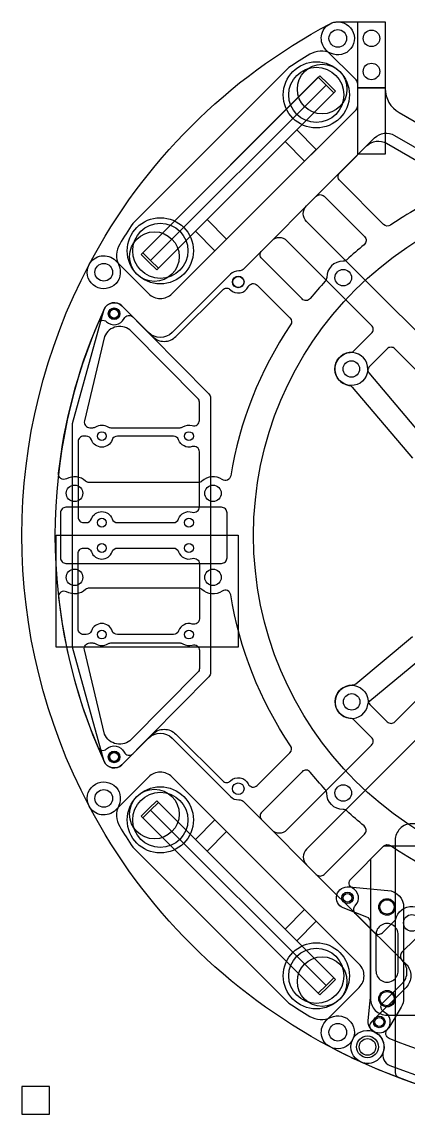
# Model space of a CAD drawing. Header units: inches. Extents: x 0 to 552, y 0 to 501.
# Drawn here: x 341.8 to 411.9, y 216.8 to 414.9 of the extents above; entities that cross this region are included whole.
import ezdxf

# ---------------------------------------------------------------- set-up
doc = ezdxf.new("R2010")
doc.units = ezdxf.units.IN
doc.header["$MEASUREMENT"] = 0
for name, color, linetype in [('2段目', 200, 'Continuous'), ('3段目', 1, 'Continuous'), ('omni wheel', 4, 'Continuous'), ('omni2', 4, 'Continuous'), ('カバー', 6, 'Continuous'), ('基板', 4, 'Continuous'), ('穴', 3, 'Continuous'), ('足回り', 240, 'Continuous'), ('部品', 2, 'Continuous')]:
    doc.layers.add(name, color=color, linetype=linetype)

msp = doc.modelspace()

# ---------------------------------------------------------------- linework, layer by layer
for points in [[(397.72, 228.96, -0.504614), (397.01, 233.73), (403.01, 239.74, 0.414214), (403.01, 243.98), (386.04, 260.95), (369.07, 277.92, 0.414214), (364.82, 277.92), (358.82, 271.92, -0.504614), (354.05, 272.63, -0.248358), (354.05, 370.89, -0.504614), (358.82, 371.6), (364.82, 365.6, 0.414214), (369.07, 365.6), (386.04, 382.57), (402.44, 398.97, 0.198912), (402.73, 399.68), (402.73, 403.65, 0.198912), (402.44, 404.36), (397.01, 409.79, -0.504614), (397.72, 414.56), (397.72, 414.56, -0.122321), (399.13, 414.91), (407.73, 414.91), (407.73, 402.8, 0.268352), (410.24, 398.47), (415.26, 395.57, 0.131271)], [(354.08, 331.34, -0.186551), (353.41, 331.6, 0.318713), (349.96, 332.02, -0.606623), (348.49, 333.01, -0.071214), (355.6, 360.15, -0.522233), (357.2, 360.5, 0.507276), (360.37, 361.09, -0.517638), (361.98, 361.37), (365.53, 357.82, 0.414214), (369.77, 357.82), (378.26, 366.31, -0.414214), (379.67, 366.31, 0.517638), (382.89, 366.86, -0.517638), (384.5, 367.14), (390.45, 361.19, -0.359722), (390.57, 359.92, 0.109571), (379.71, 332.55, -0.546607), (378.17, 331.87, 0.344527), (374.48, 331.6, -0.186551), (373.81, 331.34), (354.08, 331.34)], [(354.08, 312.18, 0.186551), (353.41, 311.92, -0.318713), (349.96, 311.5, 0.606623), (348.49, 310.51, 0.071214), (355.6, 283.37, 0.522233), (357.2, 283.02, -0.507276), (360.37, 282.43, 0.517638), (361.98, 282.15), (365.53, 285.7, -0.414214), (369.77, 285.7), (378.26, 277.21, 0.414214), (379.67, 277.21, -0.517638), (382.89, 276.66, 0.517638), (384.5, 276.38), (390.45, 282.33, 0.359722), (390.57, 283.6, -0.109571), (379.71, 310.97, 0.546607), (378.17, 311.65, -0.344527), (374.48, 311.92, 0.186551), (373.81, 312.18), (354.08, 312.18)], [(437.27, 228.99, -0.186551), (437.01, 228.32, 0.318713), (436.59, 224.87, -0.606623), (435.6, 223.4, -0.071214), (408.45, 230.51, -0.522233), (408.11, 232.11, 0.507276), (407.51, 235.29, -0.517638), (407.24, 236.89), (410.79, 240.44, 0.414214), (410.79, 244.69), (402.3, 253.17, -0.414214), (402.3, 254.58, 0.517638), (401.75, 257.8, -0.517638), (401.47, 259.41), (407.42, 265.36, -0.359722), (408.69, 265.48, 0.109571), (436.06, 254.62, -0.546607), (436.73, 253.08, 0.344527), (437.01, 249.39, -0.186551), (437.27, 248.72), (437.27, 228.99)], [(495.97, 228.96, -0.248358), (397.72, 228.96)]]:
    msp.add_lwpolyline(points, format="xyb")
for points in [[(407.42, 378.16), (399.47, 386.11, -0.414214), (399.47, 387.52), (405.8, 393.85, -0.339036), (409.41, 394.32), (418.8, 388.92, -0.609794), (418.55, 383.59, 0.0417), (408.69, 378.04, -0.359722)], [(396.84, 367.84, 0.015213), (394.13, 364.72, -0.444308), (392.65, 364.64), (385.33, 371.96, -0.414214), (385.33, 373.38), (395.23, 383.28, -0.414214), (396.64, 383.28), (403.97, 375.96, -0.444308), (403.89, 374.47, 0.015213), (400.77, 371.76, -0.187032), (400.09, 371.5, 0.411277), (397.11, 368.51, -0.187032)], [(378.04, 326.84), (349.85, 326.84, 0.414214), (348.85, 325.84), (348.85, 317.68, 0.414214), (349.85, 316.68), (378.04, 316.68, 0.414214), (379.04, 317.68), (379.04, 325.84, 0.414214)], [(396.84, 275.68, -0.015213), (394.13, 278.8, 0.444308), (392.65, 278.88), (385.33, 271.56, 0.414214), (385.33, 270.14), (395.23, 260.24, 0.414214), (396.64, 260.24), (403.97, 267.56, 0.444308), (403.89, 269.05, -0.015213), (400.77, 271.76, 0.187032), (400.09, 272.02, -0.411277), (397.11, 275.01, 0.187032)]]:
    msp.add_lwpolyline(points, format="xyb", close=True)
msp.add_circle((446.85, 321.76), 63)
at = {"layer": '2段目'}
for points in [[(397.72, 228.96, -0.504624), (397.01, 233.73), (403.01, 239.74, 0.414214), (403.01, 243.98), (386.04, 260.95), (369.07, 277.92, 0.414214), (364.82, 277.92), (358.82, 271.92, -0.504614), (354.05, 272.63, -0.248358), (354.05, 370.89, -0.504614), (358.82, 371.6), (364.82, 365.6, 0.414214), (369.07, 365.6), (386.04, 382.57), (402.44, 398.97, 0.198912), (402.73, 399.68), (402.73, 403.65, 0.198912), (402.44, 404.36), (397.01, 409.79, -0.504614), (397.72, 414.56), (397.72, 414.56, -0.122321), (399.13, 414.91), (402.73, 414.91), (407.73, 414.91), (407.73, 402.8, 0.268352), (410.24, 398.47), (425.69, 389.57, 0.131271)], [(433.19, 331.88), (409.48, 355.59, 0.414214), (408.07, 355.59), (404.87, 352.39, 0.182676), (404.57, 351.75, -2.21525), (401.39, 354.93, 0.182676), (402.04, 355.22), (405.24, 358.42, 0.414214), (405.24, 359.84), (389.93, 375.15, 0.414214), (387.1, 375.15), (381.96, 370.01, -0.213422), (381.2, 369.72, 0.215267), (379.66, 369.12), (369.07, 358.53, -0.414212), (364.82, 358.53), (364.82, 358.53), (359.98, 363.37, 0.523448), (356.75, 362.78, 0.216949), (356.75, 280.73, 0.523448), (359.98, 280.15), (364.82, 284.99), (364.82, 284.99, -0.414212), (369.07, 284.99), (379.66, 274.39, 0.215267), (381.2, 273.8, -0.213423), (381.96, 273.51), (387.1, 268.37, 0.414214), (389.93, 268.37), (405.25, 283.7, 0.414214), (405.25, 285.11), (402.09, 288.26, 0.182676), (401.45, 288.56, -2.21525), (404.63, 291.74, 0.182676), (404.92, 291.09), (408.08, 287.94, 0.414214), (409.49, 287.94), (439.78, 318.22, 0.195579)], [(439.78, 311.15), (393.46, 264.84, 0.414214), (393.46, 262.01), (405.81, 249.67, 0.414214), (407.22, 249.67), (409.6, 252.04, -1.863325), (413.13, 248.5), (410.76, 246.13, 0.414236), (410.76, 244.72), (411.49, 243.98, -0.414214), (411.49, 239.74), (405.19, 233.43, 0.522233), (405.48, 231.82, 0.000765), (405.75, 231.69, -1), (403.26, 226.23, -0.014709), (397.72, 228.96)]]:
    msp.add_lwpolyline(points, format="xyb", dxfattribs=at)
msp.add_lwpolyline([(427.64, 344.5), (393.46, 378.68, -0.414214), (393.46, 381.51), (404.34, 392.39, -0.339454), (407.96, 392.87), (414.97, 388.82), (424.98, 383.04, 0.131652), (425.48, 382.91), (428.35, 382.91, -0.414214), (429.35, 381.91), (429.35, 345.21, -0.668179)], format="xyb", close=True, dxfattribs=at)
at = {"layer": '3段目'}
msp.add_lwpolyline([(341.85, 216.76), (346.85, 216.76), (346.85, 221.76), (341.85, 221.76)], close=True, dxfattribs=at)
at = {"layer": 'omni wheel'}
for p, q in [((365.18, 371.61), (397, 403.43)), ((365.18, 271.91), (397, 240.09))]:
    msp.add_line(p, q, dxfattribs=at)
for points in [[(365.18, 371.61), (363.76, 373.03), (395.58, 404.85), (397, 403.43), (398.41, 402.02), (366.59, 370.2)], [(395.23, 391.76), (376.84, 373.38), (373.31, 376.91), (391.69, 395.3)], [(365.18, 271.91), (363.76, 270.49), (395.58, 238.68), (397, 240.09), (398.41, 241.5), (366.59, 273.32)], [(395.23, 251.76), (376.84, 270.14), (373.31, 266.61), (391.69, 248.22)]]:
    msp.add_lwpolyline(points, close=True, dxfattribs=at)
for centre, radius in [((395.23, 401.66), 6), ((395.23, 401.66), 5), ((366.95, 373.38), 6), ((366.95, 373.38), 5), ((366.95, 270.14), 6), ((366.95, 270.14), 5), ((395.23, 241.86), 6), ((395.23, 241.86), 5)]:
    msp.add_circle(centre, radius, dxfattribs=at)
at = {"layer": 'omni2'}
for points in [[(397.29, 403.73), (395.88, 405.14), (363.47, 372.73), (364.88, 371.31), (366.29, 369.9), (398.71, 402.31)], [(393.11, 389.64), (389.57, 393.18), (375.43, 379.04), (378.97, 375.5)], [(397.29, 239.79), (395.88, 238.38), (363.47, 270.79), (364.88, 272.21), (366.29, 273.62), (398.71, 241.21)], [(393.11, 253.88), (389.57, 250.34), (375.43, 264.48), (378.97, 268.02)]]:
    msp.add_lwpolyline(points, close=True, dxfattribs=at)
for centre in [(396.29, 402.72), (365.88, 372.32), (365.88, 271.2), (396.29, 240.8)]:
    msp.add_circle(centre, 4.5, dxfattribs=at)
at = {"layer": 'カバー'}
msp.add_line((409.54, 223.64), (409.54, 223.64), dxfattribs=at)
for points in [[(361.98, 378.34, 0.010928), (359.59, 374.58, 0.253098), (359.41, 370.78, -1.624211), (354.05, 370.89, -0.150385), (397.72, 414.56, -1.624211), (397.83, 409.2, 0.253098), (394.03, 409.02, 0.010928), (390.27, 406.63)], [(390.27, 236.89, 0.010928), (394.03, 234.5, 0.253098), (397.83, 234.32, -1.624211), (397.72, 228.96, -0.150385), (354.05, 272.63, -1.624211), (359.41, 272.74, 0.253098), (359.59, 268.94, 0.010928), (361.98, 265.18)], [(484.17, 224.31), (484.17, 251.45), (484.17, 266.45, 0.414214), (481.17, 269.45), (412.54, 269.45, 0.414214), (409.54, 266.45), (409.54, 251.45), (409.54, 224.33, 0.312946), (410.19, 223.39, 0.18058), (483.52, 223.37, 0.313123)], [(407.37, 228.07, 0.392215), (408.54, 225.61, 0.191871), (485.16, 225.61, 0.392215), (486.32, 228.07, -2.216345), (490.43, 226.23, -0.217346), (403.26, 226.23, -2.216345)]]:
    msp.add_lwpolyline(points, format="xyb", close=True, dxfattribs=at)
for points in [[(415.58, 338.48), (404.82, 351.21, -0.182676), (404.58, 351.87, 2.21525), (401.14, 348.97, -0.182676), (401.76, 348.63), (412.65, 335.74)], [(412.65, 303.34), (402.39, 294.78, -0.182676), (401.72, 294.55, 2.21525), (404.6, 291.09, -0.182676), (404.95, 291.71), (415.38, 300.4)]]:
    msp.add_lwpolyline(points, format="xyb", dxfattribs=at)
for centre, radius in [((401.58, 351.94), 1.5), ((401.64, 291.55), 1.5), ((412.54, 251.45), 1.5), ((404.51, 228.96), 1.98)]:
    msp.add_circle(centre, radius, dxfattribs=at)
at = {"layer": '基板'}
msp.add_lwpolyline([(434.09, 234.71), (434.16, 234.74), (434.19, 234.81), (434.19, 265.37), (407.43, 265.37), (405.08, 263.02), (405.05, 262.95), (405.05, 237.71, 0.414214), (408.05, 234.71)], format="xyb", close=True, dxfattribs=at)
for centre, radius in [((381.09, 367.72), 1), ((358.57, 361.96), 1), ((358.57, 281.56), 1), ((408.05, 254.35), 1.5), ((408.05, 237.71), 1.5)]:
    msp.add_circle(centre, radius, dxfattribs=at)
at = {"layer": '穴'}
for centre, radius in [((399.13, 411.91), 1.6), ((405.23, 411.91), 1.5), ((405.23, 405.91), 1.5), ((356.7, 369.48), 1.6), ((381.09, 367.72), 1.05), ((400.11, 368.5), 1.5), ((358.57, 361.96), 1.05), ((351.39, 329.38), 1.5), ((376.5, 329.38), 1.5), ((351.39, 314.14), 1.5), ((376.5, 314.14), 1.5), ((358.57, 281.56), 1.05), ((356.7, 274.04), 1.6), ((381.09, 275.8), 1.05), ((400.11, 275.02), 1.5), ((400.89, 256), 1.05), ((412.54, 251.45), 1.5), ((406.65, 233.48), 1.05), ((399.13, 231.61), 1.6), ((404.51, 228.96), 1.5)]:
    msp.add_circle(centre, radius, dxfattribs=at)
at = {"layer": '足回り'}
msp.add_lwpolyline([(381.04, 301.46), (348.04, 301.46), (348.04, 321.76), (381.04, 321.76)], close=True, dxfattribs=at)
for centre in [(372.14, 319.46), (356.34, 303.76)]:
    msp.add_circle(centre, 0.8, dxfattribs=at)
at = {"layer": '部品'}
for points in [[(407.73, 402.91), (402.73, 402.91), (402.73, 402.91), (402.73, 414.91), (407.73, 414.91)], [(407.73, 390.91), (402.73, 390.91), (402.73, 390.91), (402.73, 402.91), (407.73, 402.91)]]:
    msp.add_lwpolyline(points, close=True, dxfattribs=at)
for points in [[(376.04, 321.76), (376.04, 296.81, -0.197348), (375.75, 296.11), (359.98, 280.15, -0.523454), (356.75, 280.74), (351.04, 301.46), (351.04, 321.76), (351.04, 342.06), (356.75, 362.79, -0.523454), (359.98, 363.37), (375.75, 347.41, -0.197348), (376.04, 346.71)], [(374.04, 342.62), (374.04, 345.89, 0.197348), (373.75, 346.59), (361.73, 358.76, 0.534786), (356.83, 357.81), (353.2, 342.52, 0.484181), (354.17, 341.29), (354.72, 341.29, 0.143568), (355.26, 341.44, -0.293179), (357.42, 341.44, 0.143568), (357.96, 341.29), (370.52, 341.29, 0.143568), (371.06, 341.44, -0.222325), (372.74, 341.67, 0.506548)], [(374.04, 326.92), (374.04, 336.9, 0.506446), (372.74, 337.85, -0.403769), (370.25, 339.09, 0.317837), (369.31, 339.76), (359.17, 339.76, 0.317837), (358.22, 339.09, -0.707107), (354.45, 339.09, 0.317837), (353.51, 339.76), (353.04, 339.76, 0.414214), (352.04, 338.76), (352.04, 325.06, 0.414214), (353.04, 324.06), (353.51, 324.06, 0.317837), (354.45, 324.73, -0.707107), (358.22, 324.73, 0.317837), (359.17, 324.06), (369.31, 324.06, 0.317837), (370.25, 324.73, -0.403769), (372.74, 325.97, 0.506446)], [(374.04, 316.6), (374.04, 306.62, -0.506446), (372.74, 305.67, 0.403769), (370.25, 304.43, -0.317837), (369.31, 303.76), (359.17, 303.76, -0.317837), (358.22, 304.43, 0.707107), (354.45, 304.43, -0.317837), (353.51, 303.76), (353.04, 303.76, -0.414214), (352.04, 304.76), (352.04, 318.46, -0.414214), (353.04, 319.46), (353.51, 319.46, -0.317837), (354.45, 318.79, 0.707107), (358.22, 318.79, -0.317837), (359.17, 319.46), (369.31, 319.46, -0.317837), (370.25, 318.79, 0.403769), (372.74, 317.55, -0.506446)], [(374.04, 300.9), (374.04, 297.63, -0.197348), (373.75, 296.93), (361.73, 284.76, -0.534786), (356.83, 285.71), (353.2, 301, -0.484181), (354.17, 302.23), (354.72, 302.23, -0.143568), (355.26, 302.08, 0.293179), (357.42, 302.08, -0.143568), (357.96, 302.23), (370.52, 302.23, -0.143568), (371.06, 302.08, 0.222325), (372.74, 301.85, -0.506548)], [(410.05, 242.8), (410.05, 249.26, 1.043551), (406.05, 249.26), (406.05, 242.8, 1.043551)]]:
    msp.add_lwpolyline(points, format="xyb", close=True, dxfattribs=at)
msp.add_lwpolyline([(405.05, 237.87), (405.05, 251.59, 0.311458), (404.41, 252.52), (400.07, 254.17, -0.867446), (401.16, 257.98), (408.21, 257.34, -0.408671), (411.05, 254.24), (411.05, 237.81, -0.146308), (410.62, 236.15), (408.36, 232.44, -0.797538), (404.66, 233.68), (405.07, 237.99)], format="xyb", dxfattribs=at)
for centre, radius in [((358.57, 361.96), 0.8), ((356.34, 339.76), 0.8), ((372.14, 339.76), 0.8), ((356.34, 324.06), 0.8), ((372.14, 324.06), 0.8), ((356.34, 319.46), 0.8), ((372.14, 319.46), 0.8), ((356.34, 303.76), 0.8), ((372.14, 303.76), 0.8), ((358.57, 281.56), 0.8), ((400.89, 256), 0.8), ((408.05, 254.35), 1.3), ((408.05, 237.71), 1.3), ((406.65, 233.48), 0.8)]:
    msp.add_circle(centre, radius, dxfattribs=at)

doc.saveas('drawing.dxf')
